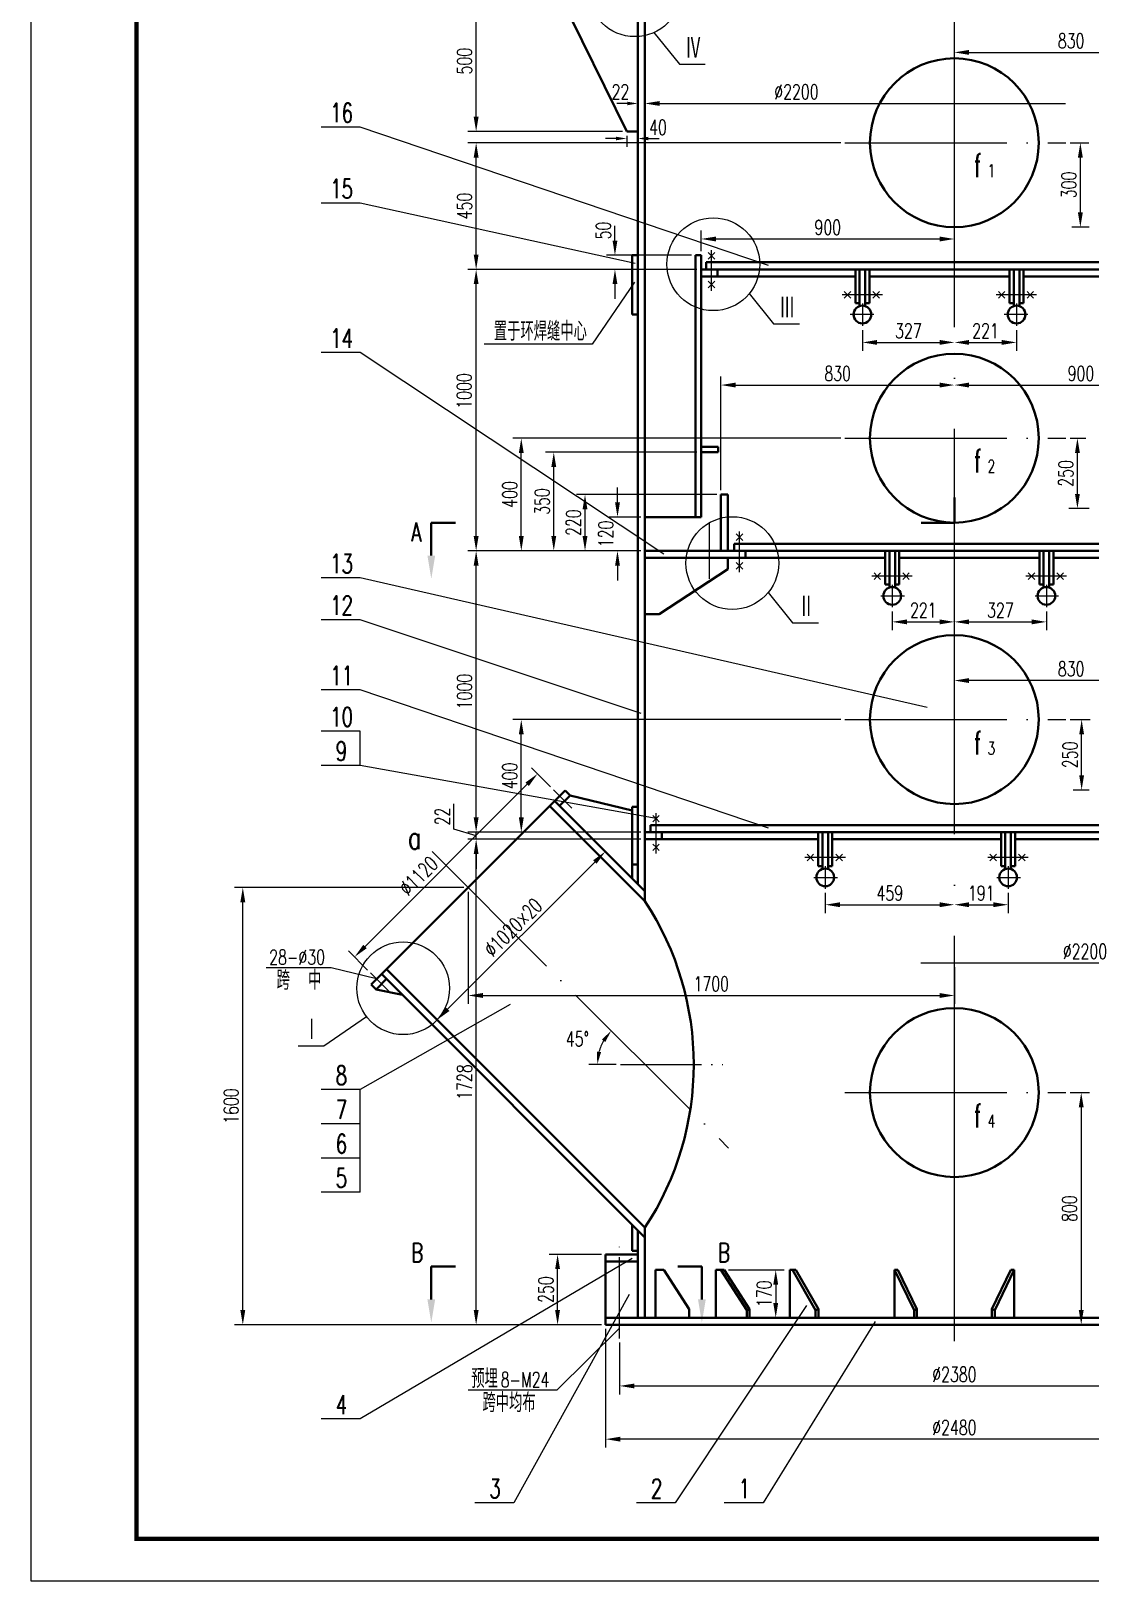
# Model space of a CAD drawing. Extents: x -29344 to 1084, y -25917 to 194.
# Drawn here: x -29344.2 to -29093.2, y -25917.3 to -25550.1 of the extents above; entities that cross this region are included whole.
import ezdxf

# ---------------------------------------------------------------- set-up
doc = ezdxf.new("R2010")
doc.units = 0
doc.header["$LTSCALE"] = 8
doc.header["$MEASUREMENT"] = 0
doc.linetypes.add('ACAD_ISO04W100', pattern=[30, 24, -3, 0, -3])
for name, color, linetype, lineweight in [('中心线', 1, 'ACAD_ISO04W100', 18), ('细线', 4, 'CONTINUOUS', 25), ('轮廓线', 7, 'CONTINUOUS', 40)]:
    doc.layers.add(name, color=color, linetype=linetype, lineweight=lineweight)
doc.styles.add('HZ', font='simplex.shx', dxfattribs={"width": 0.7, "height": 5.5, "bigfont": 'hztxt.shx'})
doc.styles.get("Standard").update_dxf_attribs({"font": 'simplex.shx', "width": 0.7, "bigfont": 'hztxt.shx'})
doc.dimstyles.get("Standard").update_dxf_attribs({"dimtxt": 3.5, "dimasz": 3.5, "dimexe": 2, "dimexo": 1, "dimgap": 1, "dimtad": 1, "dimdec": 0, "dimzin": 0, "dimdsep": 46, "dimtxsty": 'Standard', "dimcen": 0.09, "dimclrd": 4, "dimclre": 4, "dimclrt": 4, "dimadec": 0, "dimazin": 0, "dimtfac": 1, "dimtdec": 0, "dimtofl": 0, "dimtmove": 0, "dimatfit": 3, "dimfxl": 0, "dimtolj": 1, "dimtzin": 0, "dimarcsym": 0})

# ---------------------------------------------------------------- blocks, each defined once
blk = doc.blocks.new('*D3')
at = {"layer": '细线', "lineweight": -2}
for p, q in [((-29205.2, -25661.77), (-29205.2, -25658.27)), ((-29199.69, -25665.27), (-29207.2, -25665.27)), ((-29199.69, -25673.27), (-29207.2, -25673.27)), ((-29205.2, -25676.77), (-29205.2, -25680.27))]:
    blk.add_line(p, q, dxfattribs=at)
at = {"layer": '细线'}
for points in [[(-29205.78, -25661.77), (-29204.62, -25661.77), (-29205.2, -25665.27)], [(-29205.78, -25676.77), (-29204.62, -25676.77), (-29205.2, -25673.27)]]:
    blk.add_solid(points, dxfattribs=at)
at = {"layer": '细线', "insert": (-29207.95, -25669.27), "char_height": 3.5, "attachment_point": 5, "rotation": 90}
blk.add_mtext('\\A1;120', dxfattribs=at)
blk = doc.blocks.new('*D8')
at = {"layer": '细线', "lineweight": -2}
for p, q in [((-29229, -25673.27), (-29240.7, -25673.27)), ((-29238.7, -25736.43), (-29238.7, -25676.77)), ((-29229, -25739.93), (-29240.7, -25739.93))]:
    blk.add_line(p, q, dxfattribs=at)
at = {"layer": '细线'}
for points in [[(-29239.28, -25676.77), (-29238.12, -25676.77), (-29238.7, -25673.27)], [(-29239.28, -25736.43), (-29238.12, -25736.43), (-29238.7, -25739.93)]]:
    blk.add_solid(points, dxfattribs=at)
at = {"layer": '细线', "insert": (-29241.45, -25706.6), "char_height": 3.5, "attachment_point": 5, "rotation": 90}
blk.add_mtext('\\A1;1000', dxfattribs=at)
blk = doc.blocks.new('*D9')
at = {"layer": '细线', "lineweight": -2}
for p, q in [((-29152.29, -25713.26), (-29230, -25713.26)), ((-29228, -25736.43), (-29228, -25716.76)), ((-29199.69, -25739.93), (-29230, -25739.93))]:
    blk.add_line(p, q, dxfattribs=at)
at = {"layer": '细线'}
for points in [[(-29228.58, -25716.76), (-29227.42, -25716.76), (-29228, -25713.26)], [(-29228.58, -25736.43), (-29227.42, -25736.43), (-29228, -25739.93)]]:
    blk.add_solid(points, dxfattribs=at)
at = {"layer": '细线', "insert": (-29230.75, -25726.6), "char_height": 3.5, "attachment_point": 5, "rotation": 90}
blk.add_mtext('\\A1;400', dxfattribs=at)
blk = doc.blocks.new('*D10')
at = {"layer": '细线', "lineweight": -2}
for p, q in [((-29204.69, -25860.82), (-29204.69, -25873.1)), ((-29046.02, -25860.82), (-29046.02, -25873.1)), ((-29201.19, -25871.1), (-29049.52, -25871.1))]:
    blk.add_line(p, q, dxfattribs=at)
at = {"layer": '细线'}
for points in [[(-29201.19, -25870.52), (-29201.19, -25871.68), (-29204.69, -25871.1)], [(-29049.52, -25870.52), (-29049.52, -25871.68), (-29046.02, -25871.1)]]:
    blk.add_solid(points, dxfattribs=at)
at = {"layer": '细线', "insert": (-29125.36, -25868.35), "char_height": 3.5, "attachment_point": 5}
blk.add_mtext('\\A1;%%c2380', dxfattribs=at)
blk = doc.blocks.new('*D11')
at = {"layer": '细线', "lineweight": -2}
for p, q in [((-29208.02, -25857.6), (-29208.02, -25885.7)), ((-29042.69, -25857.6), (-29042.69, -25885.7)), ((-29046.19, -25883.7), (-29204.52, -25883.7))]:
    blk.add_line(p, q, dxfattribs=at)
at = {"layer": '细线'}
for points in [[(-29204.52, -25883.12), (-29204.52, -25884.28), (-29208.02, -25883.7)], [(-29046.19, -25883.12), (-29046.19, -25884.28), (-29042.69, -25883.7)]]:
    blk.add_solid(points, dxfattribs=at)
at = {"layer": '细线', "insert": (-29125.36, -25880.95), "char_height": 3.5, "attachment_point": 5}
blk.add_mtext('\\A1;%%c2480', dxfattribs=at)
blk = doc.blocks.new('*D12')
at = {"layer": '细线', "lineweight": -2}
for p, q in [((-29221.05, -25729.2), (-29225.56, -25724.69)), ((-29265.04, -25767), (-29226.62, -25728.58)), ((-29264.42, -25772.57), (-29268.93, -25768.06))]:
    blk.add_line(p, q, dxfattribs=at)
at = {"layer": '细线'}
for points in [[(-29227.03, -25728.17), (-29226.21, -25728.99), (-29224.15, -25726.11)], [(-29265.45, -25766.59), (-29264.63, -25767.41), (-29267.51, -25769.47)]]:
    blk.add_solid(points, dxfattribs=at)
at = {"layer": '细线', "insert": (-29252.35, -25750.28), "char_height": 3.5, "attachment_point": 5, "rotation": 45}
blk.add_mtext('\\A1;%%c1120', dxfattribs=at)
blk = doc.blocks.new('*D13')
at = {"layer": '细线', "lineweight": -2}
for p, q in [((-29219.4, -25733.21), (-29206.68, -25745.93)), ((-29210.57, -25746.99), (-29245.45, -25781.87)), ((-29259.23, -25773.04), (-29246.51, -25785.76))]:
    blk.add_line(p, q, dxfattribs=at)
at = {"layer": '细线'}
for points in [[(-29210.98, -25746.58), (-29210.16, -25747.4), (-29208.09, -25744.51)], [(-29245.87, -25781.46), (-29245.04, -25782.28), (-29247.93, -25784.35)]]:
    blk.add_solid(points, dxfattribs=at)
at = {"layer": '细线', "insert": (-29229.96, -25762.49), "char_height": 3.5, "attachment_point": 5, "rotation": 45}
blk.add_mtext('\\A1;%%c1020×20', dxfattribs=at)
blk = doc.blocks.new('*D14')
at = {"layer": '细线', "lineweight": -2}
for p, q in [((-29241.61, -25753.01), (-29296, -25753.01)), ((-29294, -25853.1), (-29294, -25756.51)), ((-29220.4, -25856.6), (-29296, -25856.6))]:
    blk.add_line(p, q, dxfattribs=at)
at = {"layer": '细线'}
for points in [[(-29294.58, -25756.51), (-29293.42, -25756.51), (-29294, -25753.01)], [(-29294.58, -25853.1), (-29293.42, -25853.1), (-29294, -25856.6)]]:
    blk.add_solid(points, dxfattribs=at)
at = {"layer": '细线', "insert": (-29296.75, -25804.8), "char_height": 3.5, "attachment_point": 5, "rotation": 90}
blk.add_mtext('\\A1;1600', dxfattribs=at)
blk = doc.blocks.new('*D15')
at = {"layer": '细线', "lineweight": -2}
for p, q in [((-29199.69, -25741.6), (-29240.7, -25741.6)), ((-29238.7, -25853.1), (-29238.7, -25745.1)), ((-29229, -25856.6), (-29240.7, -25856.6))]:
    blk.add_line(p, q, dxfattribs=at)
at = {"layer": '细线'}
for points in [[(-29239.28, -25745.1), (-29238.12, -25745.1), (-29238.7, -25741.6)], [(-29239.28, -25853.1), (-29238.12, -25853.1), (-29238.7, -25856.6)]]:
    blk.add_solid(points, dxfattribs=at)
at = {"layer": '细线', "insert": (-29241.45, -25799.1), "char_height": 3.5, "attachment_point": 5, "rotation": 90}
blk.add_mtext('\\A1;1728', dxfattribs=at)
blk = doc.blocks.new('*D16')
at = {"layer": '细线', "lineweight": -2}
for p, q in [((-29209.02, -25839.93), (-29221.4, -25839.93)), ((-29219.4, -25853.1), (-29219.4, -25843.43)), ((-29209.02, -25856.6), (-29221.4, -25856.6))]:
    blk.add_line(p, q, dxfattribs=at)
at = {"layer": '细线'}
for points in [[(-29219.98, -25843.43), (-29218.82, -25843.43), (-29219.4, -25839.93)], [(-29219.98, -25853.1), (-29218.82, -25853.1), (-29219.4, -25856.6)]]:
    blk.add_solid(points, dxfattribs=at)
at = {"layer": '细线', "insert": (-29222.15, -25848.26), "char_height": 3.5, "attachment_point": 5, "rotation": 90}
blk.add_mtext('\\A1;250', dxfattribs=at)
blk = doc.blocks.new('*D17')
at = {"layer": '细线', "lineweight": -2}
for p, q in [((-29243.95, -25739.19), (-29243.95, -25733.22)), ((-29238.7, -25736.43), (-29238.7, -25732.93)), ((-29238.7, -25740.76), (-29243.95, -25739.19)), ((-29229, -25739.93), (-29240.7, -25739.93)), ((-29199.69, -25741.6), (-29240.7, -25741.6)), ((-29238.7, -25741.6), (-29238.7, -25739.93)), ((-29238.7, -25745.1), (-29238.7, -25748.6))]:
    blk.add_line(p, q, dxfattribs=at)
at = {"layer": '细线'}
for points in [[(-29239.28, -25736.43), (-29238.12, -25736.43), (-29238.7, -25739.93)], [(-29239.28, -25745.1), (-29238.12, -25745.1), (-29238.7, -25741.6)]]:
    blk.add_solid(points, dxfattribs=at)
at = {"layer": '细线', "insert": (-29246.7, -25736.21), "char_height": 3.5, "attachment_point": 5, "rotation": 90}
blk.add_mtext('\\A1;22', dxfattribs=at)
blk = doc.blocks.new('*D20')
at = {"layer": '细线', "lineweight": -2}
for p, q in [((-29097.91, -25801.6), (-29093.3, -25801.6)), ((-29095.3, -25805.1), (-29095.3, -25853.1)), ((-29124.36, -25856.6), (-29093.3, -25856.6))]:
    blk.add_line(p, q, dxfattribs=at)
at = {"layer": '细线'}
for points in [[(-29095.88, -25805.1), (-29094.72, -25805.1), (-29095.3, -25801.6)], [(-29095.88, -25853.1), (-29094.72, -25853.1), (-29095.3, -25856.6)]]:
    blk.add_solid(points, dxfattribs=at)
at = {"layer": '细线', "insert": (-29098.05, -25829.1), "char_height": 3.5, "attachment_point": 5, "rotation": 90}
blk.add_mtext('\\A1;800', dxfattribs=at)
blk = doc.blocks.new('*D21')
at = {"layer": '细线', "lineweight": -2}
for p, q in [((-29178.92, -25843.6), (-29165.7, -25843.6)), ((-29167.7, -25847.1), (-29167.7, -25851.43)), ((-29172.92, -25854.93), (-29165.7, -25854.93))]:
    blk.add_line(p, q, dxfattribs=at)
at = {"layer": '细线'}
for points in [[(-29168.28, -25847.1), (-29167.12, -25847.1), (-29167.7, -25843.6)], [(-29168.28, -25851.43), (-29167.12, -25851.43), (-29167.7, -25854.93)]]:
    blk.add_solid(points, dxfattribs=at)
at = {"layer": '细线', "insert": (-29170.45, -25849.26), "char_height": 3.5, "attachment_point": 5, "rotation": 90}
blk.add_mtext('\\A1;170', dxfattribs=at)
blk = doc.blocks.new('*D22')
at = {"layer": '细线', "lineweight": -2}
for p, q in [((-29097.91, -25713.26), (-29093.2, -25713.26)), ((-29095.2, -25726.43), (-29095.2, -25716.76)), ((-29093.4, -25729.93), (-29097.2, -25729.93))]:
    blk.add_line(p, q, dxfattribs=at)
at = {"layer": '细线'}
for points in [[(-29095.78, -25716.76), (-29094.62, -25716.76), (-29095.2, -25713.26)], [(-29095.78, -25726.43), (-29094.62, -25726.43), (-29095.2, -25729.93)]]:
    blk.add_solid(points, dxfattribs=at)
at = {"layer": '细线', "insert": (-29097.95, -25721.6), "char_height": 3.5, "attachment_point": 5, "rotation": 90}
blk.add_mtext('\\A1;250', dxfattribs=at)
blk = doc.blocks.new('*D30')
at = {"layer": '细线', "lineweight": -2}
for p, q in [((-29181.69, -25659.93), (-29214.9, -25659.93)), ((-29212.9, -25669.77), (-29212.9, -25663.43)), ((-29206.2, -25673.27), (-29214.9, -25673.27))]:
    blk.add_line(p, q, dxfattribs=at)
at = {"layer": '细线'}
for points in [[(-29213.48, -25663.43), (-29212.32, -25663.43), (-29212.9, -25659.93)], [(-29213.48, -25669.77), (-29212.32, -25669.77), (-29212.9, -25673.27)]]:
    blk.add_solid(points, dxfattribs=at)
at = {"layer": '细线', "insert": (-29215.65, -25666.6), "char_height": 3.5, "attachment_point": 5, "rotation": 90}
blk.add_mtext('\\A1;220', dxfattribs=at)
blk = doc.blocks.new('*D31')
at = {"layer": '细线', "lineweight": -2}
for p, q in [((-29152.29, -25646.6), (-29230, -25646.6)), ((-29228, -25669.77), (-29228, -25650.1)), ((-29221.3, -25673.27), (-29230, -25673.27))]:
    blk.add_line(p, q, dxfattribs=at)
at = {"layer": '细线'}
for points in [[(-29228.58, -25650.1), (-29227.42, -25650.1), (-29228, -25646.6)], [(-29228.58, -25669.77), (-29227.42, -25669.77), (-29228, -25673.27)]]:
    blk.add_solid(points, dxfattribs=at)
at = {"layer": '细线', "insert": (-29230.75, -25659.93), "char_height": 3.5, "attachment_point": 5, "rotation": 90}
blk.add_mtext('\\A1;400', dxfattribs=at)
blk = doc.blocks.new('*D32')
at = {"layer": '细线', "lineweight": -2}
for p, q in [((-29152.29, -25576.6), (-29240.7, -25576.6)), ((-29238.7, -25603.1), (-29238.7, -25580.1)), ((-29186.36, -25606.6), (-29240.7, -25606.6))]:
    blk.add_line(p, q, dxfattribs=at)
at = {"layer": '细线'}
for points in [[(-29239.28, -25580.1), (-29238.12, -25580.1), (-29238.7, -25576.6)], [(-29239.28, -25603.1), (-29238.12, -25603.1), (-29238.7, -25606.6)]]:
    blk.add_solid(points, dxfattribs=at)
at = {"layer": '细线', "insert": (-29241.45, -25591.6), "char_height": 3.5, "attachment_point": 5, "rotation": 90}
blk.add_mtext('\\A1;450', dxfattribs=at)
blk = doc.blocks.new('*D33')
at = {"layer": '细线', "lineweight": -2}
for p, q in [((-29201.36, -25540.61), (-29240.7, -25540.61)), ((-29238.7, -25570.45), (-29238.7, -25544.11)), ((-29204.02, -25573.95), (-29240.7, -25573.95))]:
    blk.add_line(p, q, dxfattribs=at)
at = {"layer": '细线'}
for points in [[(-29239.28, -25544.11), (-29238.12, -25544.11), (-29238.7, -25540.61)], [(-29239.28, -25570.45), (-29238.12, -25570.45), (-29238.7, -25573.95)]]:
    blk.add_solid(points, dxfattribs=at)
at = {"layer": '细线', "insert": (-29241.45, -25557.28), "char_height": 3.5, "attachment_point": 5, "rotation": 90}
blk.add_mtext('\\A1;500', dxfattribs=at)
blk = doc.blocks.new('*D34')
at = {"layer": '细线', "lineweight": -2}
for p, q in [((-29186.36, -25606.6), (-29240.7, -25606.6)), ((-29238.7, -25669.77), (-29238.7, -25610.1)), ((-29229, -25673.27), (-29240.7, -25673.27))]:
    blk.add_line(p, q, dxfattribs=at)
at = {"layer": '细线'}
for points in [[(-29239.28, -25610.1), (-29238.12, -25610.1), (-29238.7, -25606.6)], [(-29239.28, -25669.77), (-29238.12, -25669.77), (-29238.7, -25673.27)]]:
    blk.add_solid(points, dxfattribs=at)
at = {"layer": '细线', "insert": (-29241.55, -25635.4), "char_height": 3.5, "attachment_point": 5, "rotation": 90}
blk.add_mtext('\\A1;1000', dxfattribs=at)
blk = doc.blocks.new('*D35')
at = {"layer": '细线', "lineweight": -2}
for p, q in [((-29186.36, -25649.93), (-29222.3, -25649.93)), ((-29220.3, -25669.77), (-29220.3, -25653.43)), ((-29206.2, -25673.27), (-29222.3, -25673.27))]:
    blk.add_line(p, q, dxfattribs=at)
at = {"layer": '细线'}
for points in [[(-29220.88, -25653.43), (-29219.72, -25653.43), (-29220.3, -25649.93)], [(-29220.88, -25669.77), (-29219.72, -25669.77), (-29220.3, -25673.27)]]:
    blk.add_solid(points, dxfattribs=at)
at = {"layer": '细线', "insert": (-29223.05, -25661.6), "char_height": 3.5, "attachment_point": 5, "rotation": 90}
blk.add_mtext('\\A1;350', dxfattribs=at)
blk = doc.blocks.new('*D36')
at = {"layer": '细线', "lineweight": -2}
for p, q in [((-29205.52, -25575.6), (-29208.02, -25575.6)), ((-29203.02, -25574.95), (-29203.02, -25577.6)), ((-29200.36, -25574.95), (-29200.36, -25577.6)), ((-29197.86, -25575.6), (-29195.36, -25575.6))]:
    blk.add_line(p, q, dxfattribs=at)
at = {"layer": '细线'}
for points in [[(-29205.52, -25575.18), (-29205.52, -25576.02), (-29203.02, -25575.6)], [(-29197.86, -25575.18), (-29197.86, -25576.02), (-29200.36, -25575.6)]]:
    blk.add_solid(points, dxfattribs=at)
at = {"layer": '细线', "insert": (-29195.6, -25572.95), "char_height": 3.5, "attachment_point": 5}
blk.add_mtext('\\A1;40', dxfattribs=at)
blk = doc.blocks.new('*D37')
at = {"layer": '细线', "lineweight": -2}
for p, q in [((-29200.36, -25572.95), (-29200.36, -25565.3)), ((-29198.69, -25575.6), (-29198.69, -25565.3)), ((-29202.86, -25567.3), (-29205.36, -25567.3)), ((-29196.19, -25567.3), (-29193.69, -25567.3))]:
    blk.add_line(p, q, dxfattribs=at)
at = {"layer": '细线'}
for points in [[(-29202.86, -25566.88), (-29202.86, -25567.72), (-29200.36, -25567.3)], [(-29196.19, -25566.88), (-29196.19, -25567.72), (-29198.69, -25567.3)]]:
    blk.add_solid(points, dxfattribs=at)
at = {"layer": '细线', "insert": (-29204.5, -25564.55), "char_height": 3.5, "attachment_point": 5}
blk.add_mtext('\\A1;22', dxfattribs=at)
blk = doc.blocks.new('*D38')
at = {"layer": '细线', "lineweight": -2}
for p, q in [((-29205.8, -25599.77), (-29205.8, -25596.27)), ((-29187.69, -25603.27), (-29207.8, -25603.27)), ((-29201.36, -25606.6), (-29207.8, -25606.6)), ((-29205.8, -25610.1), (-29205.8, -25613.6))]:
    blk.add_line(p, q, dxfattribs=at)
at = {"layer": '细线'}
for points in [[(-29206.38, -25599.77), (-29205.22, -25599.77), (-29205.8, -25603.27)], [(-29206.38, -25610.1), (-29205.22, -25610.1), (-29205.8, -25606.6)]]:
    blk.add_solid(points, dxfattribs=at)
at = {"layer": '细线', "insert": (-29208.55, -25597.4), "char_height": 3.5, "attachment_point": 5, "rotation": 90}
blk.add_mtext('\\A1;50', dxfattribs=at)
blk = doc.blocks.new('*D45')
at = {"layer": '细线', "lineweight": -2}
for p, q in [((-29097.91, -25646.6), (-29094.2, -25646.6)), ((-29096.2, -25659.77), (-29096.2, -25650.1)), ((-29093.4, -25663.27), (-29098.2, -25663.27))]:
    blk.add_line(p, q, dxfattribs=at)
at = {"layer": '细线'}
for points in [[(-29096.78, -25650.1), (-29095.62, -25650.1), (-29096.2, -25646.6)], [(-29096.78, -25659.77), (-29095.62, -25659.77), (-29096.2, -25663.27)]]:
    blk.add_solid(points, dxfattribs=at)
at = {"layer": '细线', "insert": (-29098.95, -25654.93), "char_height": 3.5, "attachment_point": 5, "rotation": 90}
blk.add_mtext('\\A1;250', dxfattribs=at)
blk = doc.blocks.new('*D46')
at = {"layer": '细线', "lineweight": -2}
for p, q in [((-29097.91, -25576.6), (-29093.5, -25576.6)), ((-29095.5, -25593.1), (-29095.5, -25580.1)), ((-29093.4, -25596.6), (-29097.5, -25596.6))]:
    blk.add_line(p, q, dxfattribs=at)
at = {"layer": '细线'}
for points in [[(-29096.08, -25580.1), (-29094.92, -25580.1), (-29095.5, -25576.6)], [(-29096.08, -25593.1), (-29094.92, -25593.1), (-29095.5, -25596.6)]]:
    blk.add_solid(points, dxfattribs=at)
at = {"layer": '细线', "insert": (-29098.25, -25586.6), "char_height": 3.5, "attachment_point": 5, "rotation": 90}
blk.add_mtext('\\A1;300', dxfattribs=at)
blk = doc.blocks.new('*D58')
at = {"layer": '细线', "lineweight": -2}
for p, q in [((-29240.61, -25754.01), (-29240.61, -25780.6)), ((-29125.36, -25771.9), (-29125.36, -25780.6)), ((-29237.11, -25778.6), (-29128.86, -25778.6))]:
    blk.add_line(p, q, dxfattribs=at)
at = {"layer": '细线'}
for points in [[(-29237.11, -25778.02), (-29237.11, -25779.18), (-29240.61, -25778.6)], [(-29128.86, -25778.02), (-29128.86, -25779.18), (-29125.36, -25778.6)]]:
    blk.add_solid(points, dxfattribs=at)
at = {"layer": '细线', "insert": (-29182.98, -25775.85), "char_height": 3.5, "attachment_point": 5}
blk.add_mtext('\\A1;1700', dxfattribs=at)

msp = doc.modelspace()

# ---------------------------------------------------------------- linework, layer by layer
at = {"layer": '中心线', "ltscale": 0.5}
msp.add_line((-29125.36, -25860.46), (-29125.36, -25373.93), dxfattribs=at)
at = {"layer": '中心线', "ltscale": 0.2}
for p, q in [((-29151.29, -25576.6), (-29098.91, -25576.6)), ((-29151.29, -25646.6), (-29098.91, -25646.6)), ((-29151.29, -25713.26), (-29098.91, -25713.26)), ((-29249.14, -25744.48), (-29178.86, -25814.76)), ((-29151.29, -25801.6), (-29098.91, -25801.6))]:
    msp.add_line(p, q, dxfattribs=at)
at = {"layer": '中心线', "ltscale": 0.05}
for p, q in [((-29182.91, -25611.67), (-29182.91, -25601.77)), ((-29142.39, -25612.6), (-29152.29, -25612.6)), ((-29105.86, -25612.6), (-29115.76, -25612.6)), ((-29176.3, -25678.33), (-29176.3, -25668.43)), ((-29135.33, -25679.27), (-29145.23, -25679.27)), ((-29098.79, -25679.27), (-29108.69, -25679.27)), ((-29196.07, -25745), (-29196.07, -25735.1)), ((-29151.19, -25745.93), (-29161.09, -25745.93)), ((-29107.86, -25745.93), (-29117.76, -25745.93))]:
    msp.add_line(p, q, dxfattribs=at)
at = {"layer": '中心线', "ltscale": 0.08}
for p, q in [((-29144.48, -25617.29), (-29150.06, -25617.29)), ((-29147.16, -25614.66), (-29147.16, -25619.97)), ((-29107.94, -25617.29), (-29113.53, -25617.29)), ((-29110.62, -25614.66), (-29110.62, -25619.97)), ((-29183.38, -25679.87), (-29183.38, -25666.54)), ((-29140.09, -25681.33), (-29140.09, -25686.63)), ((-29103.56, -25681.33), (-29103.56, -25686.63)), ((-29142.77, -25683.96), (-29137.18, -25683.96)), ((-29106.24, -25683.96), (-29100.65, -25683.96)), ((-29112.62, -25747.99), (-29112.62, -25753.3)), ((-29115.3, -25750.62), (-29109.72, -25750.62))]:
    msp.add_line(p, q, dxfattribs=at)
at = {"layer": '中心线', "ltscale": 0.04}
for p, q in [((-29220.35, -25729.9), (-29216.03, -25734.22)), ((-29155.96, -25747.99), (-29155.96, -25753.3)), ((-29158.64, -25750.62), (-29153.05, -25750.62)), ((-29263.72, -25773.27), (-29259.4, -25777.59))]:
    msp.add_line(p, q, dxfattribs=at)
at = {"layer": '中心线', "ltscale": 0.1}
for p, q in [((-29204.48, -25794.93), (-29180.2, -25794.93)), ((-29204.69, -25859.82), (-29204.69, -25836.36))]:
    msp.add_line(p, q, dxfattribs=at)
at = {"layer": '细线'}
for p, q in [((-29196.55, -25550.49), (-29190.5, -25558)), ((-29190.5, -25558), (-29184.4, -25558)), ((-29121.86, -25555.2), (-29073.52, -25555.2)), ((-29195.19, -25567.3), (-29099, -25567.3)), ((-29266.2, -25572.9), (-29275.4, -25572.9)), ((-29169.4, -25605.7), (-29266.2, -25572.9)), ((-29198.69, -25575.6), (-29198.69, -25573.6)), ((-29266.2, -25590.9), (-29275.4, -25590.9)), ((-29201, -25605.2), (-29266.2, -25590.9)), ((-29185.36, -25602.27), (-29185.36, -25597.4)), ((-29182.91, -25603.37), (-29183.69, -25602.59)), ((-29182.91, -25603.37), (-29182.14, -25602.59)), ((-29181.86, -25599.4), (-29128.86, -25599.4)), ((-29182.91, -25603.37), (-29183.69, -25604.15)), ((-29182.91, -25603.37), (-29182.14, -25604.15)), ((-29201.2, -25609.6), (-29211.2, -25624.3)), ((-29182.91, -25610.17), (-29183.69, -25609.39)), ((-29182.91, -25610.17), (-29182.14, -25609.39)), ((-29182.91, -25610.17), (-29183.69, -25610.95)), ((-29182.91, -25610.17), (-29182.14, -25610.95)), ((-29173.97, -25612.33), (-29168.2, -25619.5)), ((-29150.69, -25612.6), (-29151.47, -25611.82)), ((-29150.69, -25612.6), (-29151.47, -25613.38)), ((-29150.69, -25612.6), (-29149.91, -25611.82)), ((-29150.69, -25612.6), (-29149.91, -25613.38)), ((-29143.89, -25612.6), (-29144.67, -25611.82)), ((-29143.89, -25612.6), (-29144.67, -25613.38)), ((-29143.89, -25612.6), (-29143.11, -25611.82)), ((-29143.89, -25612.6), (-29143.11, -25613.38)), ((-29114.16, -25612.6), (-29114.93, -25611.82)), ((-29114.16, -25612.6), (-29114.93, -25613.38)), ((-29114.16, -25612.6), (-29113.38, -25611.82)), ((-29114.16, -25612.6), (-29113.38, -25613.38)), ((-29107.36, -25612.6), (-29108.13, -25611.82)), ((-29107.36, -25612.6), (-29108.13, -25613.38)), ((-29107.36, -25612.6), (-29106.58, -25611.82)), ((-29107.36, -25612.6), (-29106.58, -25613.38)), ((-29168.2, -25619.5), (-29162.1, -25619.5)), ((-29147.16, -25620.97), (-29147.16, -25625.9)), ((-29110.62, -25620.97), (-29110.62, -25625.9)), ((-29211.2, -25624.3), (-29236.8, -25624.3)), ((-29143.66, -25623.9), (-29128.86, -25623.9)), ((-29121.86, -25623.9), (-29114.12, -25623.9)), ((-29266.2, -25626.3), (-29275.4, -25626.3)), ((-29194.2, -25674.1), (-29266.2, -25626.3)), ((-29180.69, -25658.93), (-29180.69, -25632)), ((-29177.19, -25634), (-29128.86, -25634)), ((-29121.86, -25634), (-29068.86, -25634)), ((-29176.3, -25670.04), (-29177.07, -25669.26)), ((-29176.3, -25670.04), (-29177.07, -25670.82)), ((-29176.3, -25670.04), (-29175.52, -25669.26)), ((-29176.3, -25670.04), (-29175.52, -25670.82)), ((-29266.2, -25679.7), (-29275.4, -25679.7)), ((-29131.8, -25710.4), (-29266.2, -25679.7)), ((-29176.3, -25676.84), (-29177.07, -25676.06)), ((-29176.3, -25676.84), (-29177.07, -25677.62)), ((-29176.3, -25676.84), (-29175.52, -25676.06)), ((-29176.3, -25676.84), (-29175.52, -25677.62)), ((-29143.62, -25679.27), (-29144.4, -25678.49)), ((-29143.62, -25679.27), (-29144.4, -25680.04)), ((-29143.62, -25679.27), (-29142.85, -25678.49)), ((-29143.62, -25679.27), (-29142.85, -25680.04)), ((-29136.82, -25679.27), (-29137.6, -25678.49)), ((-29136.82, -25679.27), (-29137.6, -25680.04)), ((-29136.82, -25679.27), (-29136.05, -25678.49)), ((-29136.82, -25679.27), (-29136.05, -25680.04)), ((-29107.09, -25679.27), (-29107.87, -25678.49)), ((-29107.09, -25679.27), (-29107.87, -25680.04)), ((-29107.09, -25679.27), (-29106.31, -25678.49)), ((-29107.09, -25679.27), (-29106.31, -25680.04)), ((-29100.29, -25679.27), (-29101.07, -25678.49)), ((-29100.29, -25679.27), (-29101.07, -25680.04)), ((-29100.29, -25679.27), (-29099.51, -25678.49)), ((-29100.29, -25679.27), (-29099.51, -25680.04)), ((-29169.47, -25683.13), (-29163.7, -25690.3)), ((-29266.2, -25689.6), (-29275.4, -25689.6)), ((-29199.6, -25711.8), (-29266.2, -25689.6)), ((-29163.7, -25690.3), (-29157.6, -25690.3)), ((-29140.09, -25687.63), (-29140.09, -25692.1)), ((-29136.59, -25690.1), (-29128.86, -25690.1)), ((-29121.86, -25690.1), (-29107.06, -25690.1)), ((-29103.56, -25687.63), (-29103.56, -25692.1)), ((-29073.52, -25704), (-29121.86, -25704)), ((-29266.2, -25706.2), (-29275.4, -25706.2)), ((-29169.4, -25739), (-29266.2, -25706.2)), ((-29266.2, -25716), (-29275.4, -25716)), ((-29266.2, -25724.1), (-29266.2, -25716)), ((-29266.2, -25724.1), (-29275.4, -25724.1)), ((-29196.07, -25736.7), (-29266.2, -25724.1)), ((-29196.07, -25736.7), (-29196.85, -25735.93)), ((-29196.07, -25736.7), (-29196.85, -25737.48)), ((-29196.07, -25736.7), (-29195.29, -25735.93)), ((-29196.07, -25736.7), (-29195.29, -25737.48)), ((-29196.07, -25743.5), (-29196.85, -25742.73)), ((-29196.07, -25743.5), (-29196.85, -25744.28)), ((-29196.07, -25743.5), (-29195.29, -25742.73)), ((-29196.07, -25743.5), (-29195.29, -25744.28)), ((-29159.49, -25745.93), (-29160.27, -25745.15)), ((-29159.49, -25745.93), (-29158.71, -25745.15)), ((-29152.69, -25745.93), (-29153.47, -25745.15)), ((-29152.69, -25745.93), (-29151.91, -25745.15)), ((-29116.16, -25745.93), (-29116.93, -25745.15)), ((-29116.16, -25745.93), (-29115.38, -25745.15)), ((-29109.36, -25745.93), (-29110.13, -25745.15)), ((-29109.36, -25745.93), (-29108.58, -25745.15)), ((-29159.49, -25745.93), (-29160.27, -25746.71)), ((-29159.49, -25745.93), (-29158.71, -25746.71)), ((-29152.69, -25745.93), (-29153.47, -25746.71)), ((-29152.69, -25745.93), (-29151.91, -25746.71)), ((-29116.16, -25745.93), (-29116.93, -25746.71)), ((-29116.16, -25745.93), (-29115.38, -25746.71)), ((-29109.36, -25745.93), (-29110.13, -25746.71)), ((-29109.36, -25745.93), (-29108.58, -25746.71)), ((-29155.96, -25754.3), (-29155.96, -25759.1)), ((-29112.62, -25754.3), (-29112.62, -25759.1)), ((-29152.46, -25757.1), (-29128.86, -25757.1)), ((-29121.86, -25757.1), (-29116.12, -25757.1)), ((-29133.3, -25770.9), (-29055.52, -25770.9)), ((-29273.07, -25772.03), (-29288.47, -25772.03)), ((-29262.3, -25774.69), (-29273.07, -25772.03)), ((-29230.6, -25780.7), (-29266.2, -25800.9)), ((-29274.8, -25790.5), (-29264.7, -25783.58)), ((-29280.9, -25790.5), (-29274.8, -25790.5)), ((-29205.48, -25794.93), (-29211.99, -25794.93)), ((-29266.2, -25800.9), (-29275.4, -25800.9)), ((-29266.2, -25809), (-29266.2, -25800.9)), ((-29266.2, -25809), (-29275.4, -25809)), ((-29266.2, -25817.1), (-29266.2, -25809)), ((-29266.2, -25817.1), (-29275.4, -25817.1)), ((-29266.2, -25825.2), (-29266.2, -25817.1)), ((-29266.2, -25825.2), (-29275.4, -25825.2)), ((-29201.7, -25840.9), (-29266.2, -25878.9)), ((-29202.4, -25849.4), (-29229.8, -25898.8)), ((-29160.4, -25852), (-29191.5, -25898.8)), ((-29144.1, -25855.8), (-29170.7, -25898.8)), ((-29204.69, -25857.4), (-29219.6, -25872.1)), ((-29219.6, -25872.1), (-29240.6, -25872.1)), ((-29266.2, -25878.9), (-29275.4, -25878.9)), ((-29229.8, -25898.8), (-29239, -25898.8)), ((-29191.5, -25898.8), (-29200.7, -25898.8)), ((-29170.7, -25898.8), (-29179.9, -25898.8))]:
    msp.add_line(p, q, dxfattribs=at)
msp.add_lwpolyline([(-29344.2, -25917.3), (-28503.2, -25917.3), (-28503.2, -25323.3), (-29344.2, -25323.3)], close=True, dxfattribs=at)
at = {"layer": '细线', "lineweight": 90, "const_width": 1}
msp.add_lwpolyline([(-28513.2, -25907.3), (-28513.2, -25333.3), (-29319.2, -25333.3), (-29319.2, -25907.3)], close=True, dxfattribs=at)
at = {"layer": '细线'}
for centre in [(-29201.09, -25540.48), (-29182.49, -25605.38), (-29177.99, -25676.18), (-29255.99, -25776.88)]:
    msp.add_circle(centre, 10.99, dxfattribs=at)
msp.add_arc((-29198.69, -25794.93), 11.3, 150.2617, 164.7383, dxfattribs=at)
for points in [[(-29121.86, -25554.62), (-29121.86, -25555.78), (-29125.36, -25555.2)], [(-29195.19, -25566.72), (-29195.19, -25567.88), (-29198.69, -25567.3)], [(-29181.86, -25598.82), (-29181.86, -25599.98), (-29185.36, -25599.4)], [(-29128.86, -25598.82), (-29128.86, -25599.98), (-29125.36, -25599.4)], [(-29143.66, -25623.32), (-29143.66, -25624.48), (-29147.16, -25623.9)], [(-29128.86, -25623.32), (-29128.86, -25624.48), (-29125.36, -25623.9)], [(-29121.86, -25623.32), (-29121.86, -25624.48), (-29125.36, -25623.9)], [(-29114.12, -25623.32), (-29114.12, -25624.48), (-29110.62, -25623.9)], [(-29177.19, -25633.42), (-29177.19, -25634.58), (-29180.69, -25634)], [(-29128.86, -25633.42), (-29128.86, -25634.58), (-29125.36, -25634)], [(-29121.86, -25633.42), (-29121.86, -25634.58), (-29125.36, -25634)], [(-29136.59, -25689.52), (-29136.59, -25690.68), (-29140.09, -25690.1)], [(-29128.86, -25689.52), (-29128.86, -25690.68), (-29125.36, -25690.1)], [(-29121.86, -25689.52), (-29121.86, -25690.68), (-29125.36, -25690.1)], [(-29107.06, -25689.52), (-29107.06, -25690.68), (-29103.56, -25690.1)], [(-29121.86, -25703.42), (-29121.86, -25704.58), (-29125.36, -25704)], [(-29152.46, -25756.52), (-29152.46, -25757.68), (-29155.96, -25757.1)], [(-29128.86, -25756.52), (-29128.86, -25757.68), (-29125.36, -25757.1)], [(-29121.86, -25756.52), (-29121.86, -25757.68), (-29125.36, -25757.1)], [(-29116.12, -25756.52), (-29116.12, -25757.68), (-29112.62, -25757.1)], [(-29208.89, -25789.02), (-29208.1, -25789.63), (-29206.68, -25786.94)], [(-29209.09, -25792.02), (-29210.08, -25791.89), (-29209.99, -25794.93)]]:
    msp.add_solid(points, dxfattribs=at)
at = {"layer": '轮廓线'}
for p, q in [((-29232.02, -25514.83), (-29203.02, -25573.95)), ((-29198.69, -25756.28), (-29198.69, -25539.92)), ((-29200.36, -25752.25), (-29200.36, -25540.61)), ((-29200.36, -25573.95), (-29203.02, -25573.95)), ((-29201.69, -25617.25), (-29201.69, -25603.27)), ((-29200.36, -25603.27), (-29201.69, -25603.27)), ((-29186.69, -25603.27), (-29185.36, -25603.27)), ((-29186.69, -25665.27), (-29186.69, -25603.27)), ((-29185.36, -25665.27), (-29185.36, -25603.27)), ((-29184.18, -25604.93), (-29073.16, -25604.93)), ((-29184.18, -25606.6), (-29184.18, -25604.93)), ((-29185.36, -25606.6), (-29052.02, -25606.6)), ((-29185.36, -25608.27), (-29148.82, -25608.27)), ((-29181.51, -25608.27), (-29181.51, -25606.6)), ((-29148.82, -25606.6), (-29148.82, -25614.6)), ((-29147.82, -25606.6), (-29147.82, -25614.27)), ((-29147.82, -25607.63), (-29147.82, -25615.3)), ((-29146.49, -25606.6), (-29146.49, -25614.27)), ((-29146.49, -25607.63), (-29146.49, -25615.3)), ((-29145.49, -25606.6), (-29145.49, -25614.6)), ((-29145.49, -25608.27), (-29112.29, -25608.27)), ((-29112.29, -25606.6), (-29112.29, -25614.6)), ((-29111.29, -25606.6), (-29111.29, -25614.27)), ((-29111.29, -25607.63), (-29111.29, -25615.3)), ((-29109.96, -25606.6), (-29109.96, -25614.27)), ((-29109.96, -25607.63), (-29109.96, -25615.3)), ((-29108.96, -25606.6), (-29108.96, -25614.6)), ((-29108.96, -25608.27), (-29052.02, -25608.27)), ((-29200.36, -25617.25), (-29201.69, -25617.25)), ((-29148.82, -25614.6), (-29147.82, -25614.6)), ((-29145.49, -25614.6), (-29146.49, -25614.6)), ((-29112.29, -25614.6), (-29111.29, -25614.6)), ((-29108.96, -25614.6), (-29109.96, -25614.6)), ((-29185.36, -25648.6), (-29181.36, -25648.6)), ((-29185.36, -25649.93), (-29181.36, -25649.93)), ((-29181.36, -25649.93), (-29181.36, -25648.6)), ((-29180.69, -25673.27), (-29180.69, -25659.93)), ((-29180.69, -25659.93), (-29179.02, -25659.93)), ((-29179.02, -25673.27), (-29179.02, -25659.93)), ((-29125.36, -25666.6), (-29125.36, -25660.6)), ((-29249.33, -25674.4), (-29249.33, -25666.6)), ((-29249.33, -25666.6), (-29243.63, -25666.6)), ((-29198.69, -25665.27), (-29185.36, -25665.27)), ((-29125.36, -25666.6), (-29133.2, -25666.6)), ((-29066.54, -25671.6), (-29177.56, -25671.6)), ((-29177.56, -25673.27), (-29177.56, -25671.6)), ((-29065.36, -25673.27), (-29198.69, -25673.27)), ((-29141.76, -25674.93), (-29198.69, -25674.93)), ((-29179.02, -25677.6), (-29179.02, -25674.93)), ((-29174.89, -25674.93), (-29174.89, -25673.27)), ((-29141.76, -25673.27), (-29141.76, -25681.27)), ((-29140.76, -25673.27), (-29140.76, -25680.94)), ((-29140.76, -25674.29), (-29140.76, -25681.97)), ((-29139.42, -25673.27), (-29139.42, -25680.94)), ((-29139.42, -25674.29), (-29139.42, -25681.97)), ((-29138.42, -25673.27), (-29138.42, -25681.27)), ((-29105.22, -25674.93), (-29138.42, -25674.93)), ((-29105.22, -25673.27), (-29105.22, -25681.27)), ((-29104.22, -25673.27), (-29104.22, -25680.94)), ((-29104.22, -25674.29), (-29104.22, -25681.97)), ((-29102.89, -25673.27), (-29102.89, -25680.94)), ((-29102.89, -25674.29), (-29102.89, -25681.97)), ((-29101.89, -25673.27), (-29101.89, -25681.27)), ((-29065.36, -25674.93), (-29101.89, -25674.93)), ((-29179.02, -25677.6), (-29195.36, -25688.27)), ((-29141.76, -25681.27), (-29140.76, -25681.27)), ((-29138.42, -25681.27), (-29139.42, -25681.27)), ((-29105.22, -25681.27), (-29104.22, -25681.27)), ((-29101.89, -25681.27), (-29102.89, -25681.27)), ((-29198.69, -25688.27), (-29195.36, -25688.27)), ((-29263.59, -25775.99), (-29217.63, -25730.03)), ((-29263.59, -25775.99), (-29217.63, -25730.03)), ((-29217.63, -25730.03), (-29216.45, -25731.2)), ((-29221.29, -25733.68), (-29198.69, -25756.28)), ((-29220.11, -25732.5), (-29198.69, -25753.92)), ((-29216.45, -25731.2), (-29218.93, -25733.68)), ((-29216.45, -25731.2), (-29201.69, -25734.76)), ((-29201.69, -25750.92), (-29201.69, -25733.93)), ((-29201.69, -25733.93), (-29200.36, -25733.93)), ((-29072.71, -25738.26), (-29197.36, -25738.26)), ((-29197.36, -25739.93), (-29197.36, -25738.26)), ((-29052.02, -25739.93), (-29198.69, -25739.93)), ((-29157.62, -25741.6), (-29198.69, -25741.6)), ((-29194.69, -25741.6), (-29194.69, -25739.93)), ((-29157.62, -25739.93), (-29157.62, -25747.93)), ((-29156.62, -25739.93), (-29156.62, -25747.61)), ((-29156.62, -25740.96), (-29156.62, -25748.63)), ((-29155.29, -25739.93), (-29155.29, -25747.61)), ((-29155.29, -25740.96), (-29155.29, -25748.63)), ((-29154.29, -25739.93), (-29154.29, -25747.93)), ((-29114.29, -25741.6), (-29154.29, -25741.6)), ((-29114.29, -25739.93), (-29114.29, -25747.93)), ((-29113.29, -25739.93), (-29113.29, -25747.61)), ((-29113.29, -25740.96), (-29113.29, -25748.63)), ((-29111.96, -25739.93), (-29111.96, -25747.61)), ((-29111.96, -25740.96), (-29111.96, -25748.63)), ((-29110.96, -25739.93), (-29110.96, -25747.93)), ((-29052.02, -25741.6), (-29110.96, -25741.6)), ((-29201.69, -25747.6), (-29200.36, -25747.6)), ((-29157.62, -25747.93), (-29156.62, -25747.93)), ((-29154.29, -25747.93), (-29155.29, -25747.93)), ((-29114.29, -25747.93), (-29113.29, -25747.93)), ((-29110.96, -25747.93), (-29111.96, -25747.93)), ((-29262.41, -25777.17), (-29259.94, -25774.69)), ((-29261.12, -25773.51), (-29198.69, -25835.94)), ((-29259.94, -25772.33), (-29198.69, -25833.59)), ((-29263.59, -25775.99), (-29262.41, -25777.17)), ((-29262.41, -25777.17), (-29256.18, -25778.45)), ((-29201.69, -25839.1), (-29201.69, -25832.94)), ((-29198.69, -25854.93), (-29198.69, -25833.59)), ((-29200.36, -25854.93), (-29200.36, -25834.28)), ((-29208.02, -25856.6), (-29208.02, -25839.93)), ((-29200.36, -25839.93), (-29208.02, -25839.93)), ((-29201.69, -25839.1), (-29200.36, -25839.1)), ((-29249.33, -25842.8), (-29243.63, -25842.8)), ((-29249.33, -25850.6), (-29249.33, -25842.8)), ((-29200.36, -25841.6), (-29208.02, -25841.6)), ((-29194.2, -25843.6), (-29196.2, -25843.6)), ((-29196.2, -25843.6), (-29196.2, -25854.93)), ((-29194.2, -25843.6), (-29188.2, -25852.93)), ((-29185.2, -25842.8), (-29190.9, -25842.8)), ((-29185.2, -25850.6), (-29185.2, -25842.8)), ((-29181.92, -25843.6), (-29181.92, -25854.93)), ((-29179.92, -25843.6), (-29181.92, -25843.6)), ((-29180.71, -25843.6), (-29174.58, -25853.13)), ((-29179.92, -25843.6), (-29173.92, -25852.93)), ((-29164.36, -25843.6), (-29164.36, -25854.93)), ((-29162.96, -25843.6), (-29164.36, -25843.6)), ((-29163.69, -25843.6), (-29158.25, -25853.13)), ((-29162.96, -25843.6), (-29157.58, -25852.93)), ((-29139.52, -25843.6), (-29139.52, -25854.93)), ((-29139.52, -25843.6), (-29134.91, -25853.13)), ((-29138.76, -25843.6), (-29139.52, -25843.6)), ((-29138.76, -25843.6), (-29134.24, -25852.93)), ((-29111.96, -25843.6), (-29116.47, -25852.93)), ((-29111.2, -25843.6), (-29115.8, -25853.13)), ((-29111.96, -25843.6), (-29111.2, -25843.6)), ((-29111.2, -25843.6), (-29111.2, -25854.93)), ((-29125.36, -25854.93), (-29208.02, -25854.93)), ((-29188.2, -25852.93), (-29188.2, -25854.93)), ((-29174.58, -25853.13), (-29173.92, -25852.93)), ((-29174.58, -25853.13), (-29174.58, -25854.93)), ((-29173.92, -25852.93), (-29173.92, -25854.93)), ((-29158.25, -25853.13), (-29157.58, -25852.93)), ((-29158.25, -25853.13), (-29158.25, -25854.93)), ((-29157.58, -25852.93), (-29157.58, -25854.93)), ((-29134.91, -25853.13), (-29134.24, -25852.93)), ((-29134.91, -25853.13), (-29134.91, -25854.93)), ((-29134.24, -25852.93), (-29134.24, -25854.93)), ((-29125.36, -25854.93), (-29042.69, -25854.93)), ((-29116.47, -25852.93), (-29116.47, -25854.93)), ((-29115.8, -25853.13), (-29116.47, -25852.93)), ((-29115.8, -25853.13), (-29115.8, -25854.93)), ((-29125.36, -25856.6), (-29208.02, -25856.6)), ((-29125.36, -25856.6), (-29042.69, -25856.6))]:
    msp.add_line(p, q, dxfattribs=at)
for centre, radius in [((-29125.36, -25576.6), 20), ((-29147.16, -25617.29), 2.1), ((-29110.62, -25617.29), 2.1), ((-29125.36, -25646.6), 20), ((-29140.09, -25683.96), 2.1), ((-29103.56, -25683.96), 2.1), ((-29125.36, -25713.26), 20), ((-29155.96, -25750.62), 2.1), ((-29112.62, -25750.62), 2.1), ((-29125.36, -25801.6), 20)]:
    msp.add_circle(centre, radius, dxfattribs=at)
msp.add_arc((-29257.51, -25794.93), 70.38, 326.6882, 33.3118, dxfattribs=at)
for points in [[(-29248.41, -25674.4), (-29250.25, -25674.4), (-29249.33, -25679.9)], [(-29248.41, -25850.6), (-29250.25, -25850.6), (-29249.33, -25856.1)], [(-29186.12, -25850.6), (-29184.28, -25850.6), (-29185.2, -25856.1)]]:
    msp.add_solid(points, dxfattribs=at)

# ---------------------------------------------------------------- texts
at = {"layer": '细线', "width": 0.7}
for s, height, p in [('16', 4.5, (-29273.28, -25571.76)), ('15', 4.5, (-29273.28, -25589.76)), ('14', 4.5, (-29273.28, -25625.16)), ('13', 4.5, (-29273.28, -25678.56)), ('12', 4.5, (-29273.28, -25688.46)), ('11', 4.5, (-29273.28, -25705.06)), ('10', 4.5, (-29273.28, -25714.86)), ('9', 4.5, (-29271.98, -25722.96)), ('28-%%C30', 3.5, (-29287.75, -25771.29)), ('8', 4.5, (-29271.98, -25799.76)), ('7', 4.5, (-29271.98, -25807.86)), ('6', 4.5, (-29271.98, -25815.96)), ('5', 4.5, (-29271.98, -25824.06)), ('8-M24', 3.5, (-29232.88, -25871.36)), ('4', 4.5, (-29271.98, -25877.76)), ('3', 4.5, (-29235.58, -25897.66)), ('2', 4.5, (-29197.28, -25897.66)), ('1', 4.5, (-29176.48, -25897.66))]:
    msp.add_text(s, height=height, dxfattribs=at).set_placement(p)
at = {"layer": '细线', "style": 'HZ', "width": 0.7}
msp.add_text('置于环焊缝中心', height=4.5, dxfattribs=at).set_placement((-29234.5, -25623.5))
at = {"layer": '细线', "attachment_point": 5}
for s, insert, char_height in [('830', (-29097.69, -25552.45), 3.5), ('%%c2200', (-29162.79, -25564.55), 3.5), ('900', (-29155.36, -25596.65), 3.5), ('327', (-29136.26, -25621.15), 3.5), ('221', (-29117.99, -25621.15), 3.5), ('830', (-29153.02, -25631.25), 3.5), ('900', (-29095.36, -25631.25), 3.5), ('221', (-29132.72, -25687.35), 3.5), ('327', (-29114.46, -25687.35), 3.5), ('830', (-29097.69, -25701.25), 3.5), ('459', (-29140.66, -25754.35), 3.5), ('191', (-29118.99, -25754.35), 3.5), ('%%c2200', (-29094.41, -25768.15), 3.5), ('跨  中', (-29280.67, -25774.98), 4.5), ('45%%d', (-29214.7, -25788.9), 3.5), ('预埋', (-29236.7, -25869.35), 4.5), ('跨中均布', (-29230.9, -25875.05), 4.5)]:
    msp.add_mtext(s, dxfattribs=dict(at, insert=insert, char_height=char_height))
at = {"layer": '轮廓线', "width": 0.7}
for s, height, p in [('Ⅳ', 5.5, (-29189.2, -25556.95)), ('f', 5.5, (-29120.8, -25584.75)), ('1', 3, (-29117.5, -25584.75)), ('Ⅲ', 5.5, (-29166.9, -25618.45)), ('f', 5.5, (-29120.8, -25654.75)), ('2', 3, (-29117.5, -25654.75)), ('A', 4.5, (-29254.1, -25671.05)), ('Ⅱ', 5.5, (-29162.4, -25689.25)), ('f', 5.5, (-29120.8, -25721.55)), ('3', 3, (-29117.5, -25721.55)), ('a', 5.5, (-29254.83, -25743.94)), ('Ⅰ', 5.5, (-29279.6, -25789.45)), ('f', 5.5, (-29120.8, -25809.85)), ('4', 3, (-29117.5, -25809.85)), ('B', 4.5, (-29254.1, -25841.75)), ('B', 4.5, (-29181.4, -25841.75))]:
    msp.add_text(s, height=height, dxfattribs=at).set_placement(p)

# ---------------------------------------------------------------- dimensions: what is measured, and where the dimension line sits
at = {"layer": '细线'}
for base, p1, p2, angle, text, picture, middle in [((-29238.7, -25540.61), (-29203.02, -25573.95), (-29200.36, -25540.61), 90, '500', '*D33', (-29241.45, -25557.28)), ((-29238.7, -25576.6), (-29185.36, -25606.6), (-29151.29, -25576.6), 90, '450', '*D32', (-29241.45, -25591.6)), ((-29095.5, -25576.6), (-29092.4, -25596.6), (-29098.91, -25576.6), 90, '300', '*D46', (-29098.25, -25586.6)), ((-29228, -25646.6), (-29220.3, -25673.27), (-29151.29, -25646.6), 90, '400', '*D31', (-29230.75, -25659.93)), ((-29096.2, -25646.6), (-29092.4, -25663.27), (-29098.91, -25646.6), 90, '250', '*D45', (-29098.95, -25654.93)), ((-29220.3, -25649.93), (-29205.2, -25673.27), (-29185.36, -25649.93), 90, '350', '*D35', (-29223.05, -25661.6)), ((-29212.9, -25659.93), (-29205.2, -25673.27), (-29180.69, -25659.93), 90, '220', '*D30', (-29215.65, -25666.6)), ((-29205.2, -25665.27), (-29198.69, -25673.27), (-29198.69, -25665.27), 90, '120', '*D3', (-29207.95, -25669.27)), ((-29238.7, -25673.27), (-29228, -25739.93), (-29228, -25673.27), 90, '1000', '*D8', (-29241.45, -25706.6)), ((-29228, -25713.26), (-29198.69, -25739.93), (-29151.29, -25713.26), 90, '400', '*D9', (-29230.75, -25726.6)), ((-29095.2, -25713.26), (-29092.4, -25729.93), (-29098.91, -25713.26), 90, '250', '*D22', (-29097.95, -25721.6)), ((-29247.93, -25784.35), (-29220.11, -25732.5), (-29259.94, -25772.33), 45, '%%c1020×20', '*D13', (-29229.96, -25762.49)), ((-29238.7, -25739.93), (-29198.69, -25741.6), (-29228, -25739.93), 90, '22', '*D17', (-29246.7, -25738.19)), ((-29238.7, -25741.6), (-29228, -25856.6), (-29198.69, -25741.6), 90, '1728', '*D15', (-29241.45, -25799.1)), ((-29294, -25753.01), (-29219.4, -25856.6), (-29240.61, -25753.01), 90, '1600', '*D14', (-29296.75, -25804.8)), ((-29095.3, -25856.6), (-29098.91, -25801.6), (-29125.36, -25856.6), 90, '800', '*D20', (-29098.05, -25829.1)), ((-29219.4, -25839.93), (-29208.02, -25856.6), (-29208.02, -25839.93), 90, '250', '*D16', (-29222.15, -25848.26)), ((-29167.7, -25854.93), (-29179.92, -25843.6), (-29173.92, -25854.93), 90, '170', '*D21', (-29170.45, -25849.26))]:
    dim = msp.add_linear_dim(base=base, p1=p1, p2=p2, angle=angle, text=text, dimstyle='Standard', override={"dimclrd": 256, "dimclre": 256, "dimclrt": 256, "dimtmove": 1}, dxfattribs=at)
    dim.commit()
    dim.dimension.update_dxf_attribs({"geometry": picture, "text_midpoint": middle})
for base, p1, p2, text, picture, middle in [((-29198.69, -25567.3), (-29200.36, -25573.95), (-29198.69, -25576.6), '22', '*D37', (-29204.5, -25567.3)), ((-29200.36, -25575.6), (-29203.02, -25573.95), (-29200.36, -25573.95), '40', '*D36', (-29195.6, -25575.7))]:
    dim = msp.add_linear_dim(base=base, p1=p1, p2=p2, text=text, dimstyle='Standard', override={"dimasz": 2.5, "dimclrd": 256, "dimclre": 256, "dimclrt": 256, "dimtmove": 1}, dxfattribs=at)
    dim.commit()
    dim.dimension.update_dxf_attribs({"geometry": picture, "text_midpoint": middle, "dimtype": 160})
for base, p1, p2, angle, text, picture, middle in [((-29205.8, -25606.6), (-29186.69, -25603.27), (-29200.36, -25606.6), 90, '50', '*D38', (-29205.8, -25597.4)), ((-29238.7, -25606.6), (-29228, -25673.27), (-29185.36, -25606.6), 90, '1000', '*D34', (-29238.8, -25635.4)), ((-29224.15, -25726.11), (-29263.72, -25773.27), (-29220.35, -25729.9), 45, '%%c1120', '*D12', (-29250.4, -25752.22))]:
    dim = msp.add_linear_dim(base=base, p1=p1, p2=p2, angle=angle, text=text, dimstyle='Standard', override={"dimclrd": 256, "dimclre": 256, "dimclrt": 256, "dimtmove": 1}, dxfattribs=at)
    dim.commit()
    dim.dimension.update_dxf_attribs({"geometry": picture, "text_midpoint": middle, "dimtype": 160})
for base, p1, p2, text, picture, middle in [((-29125.36, -25778.6), (-29240.61, -25753.01), (-29125.36, -25770.9), '1700', '*D58', (-29182.98, -25775.85)), ((-29208.02, -25883.7), (-29042.69, -25856.6), (-29208.02, -25856.6), '%%c2480', '*D11', (-29125.36, -25880.95)), ((-29046.02, -25871.1), (-29204.69, -25859.82), (-29046.02, -25859.82), '%%c2380', '*D10', (-29125.36, -25868.35))]:
    dim = msp.add_linear_dim(base=base, p1=p1, p2=p2, text=text, dimstyle='Standard', override={"dimclrd": 256, "dimclre": 256, "dimclrt": 256, "dimtmove": 1}, dxfattribs=at)
    dim.commit()
    dim.dimension.update_dxf_attribs({"geometry": picture, "text_midpoint": middle})

doc.saveas('drawing.dxf')
